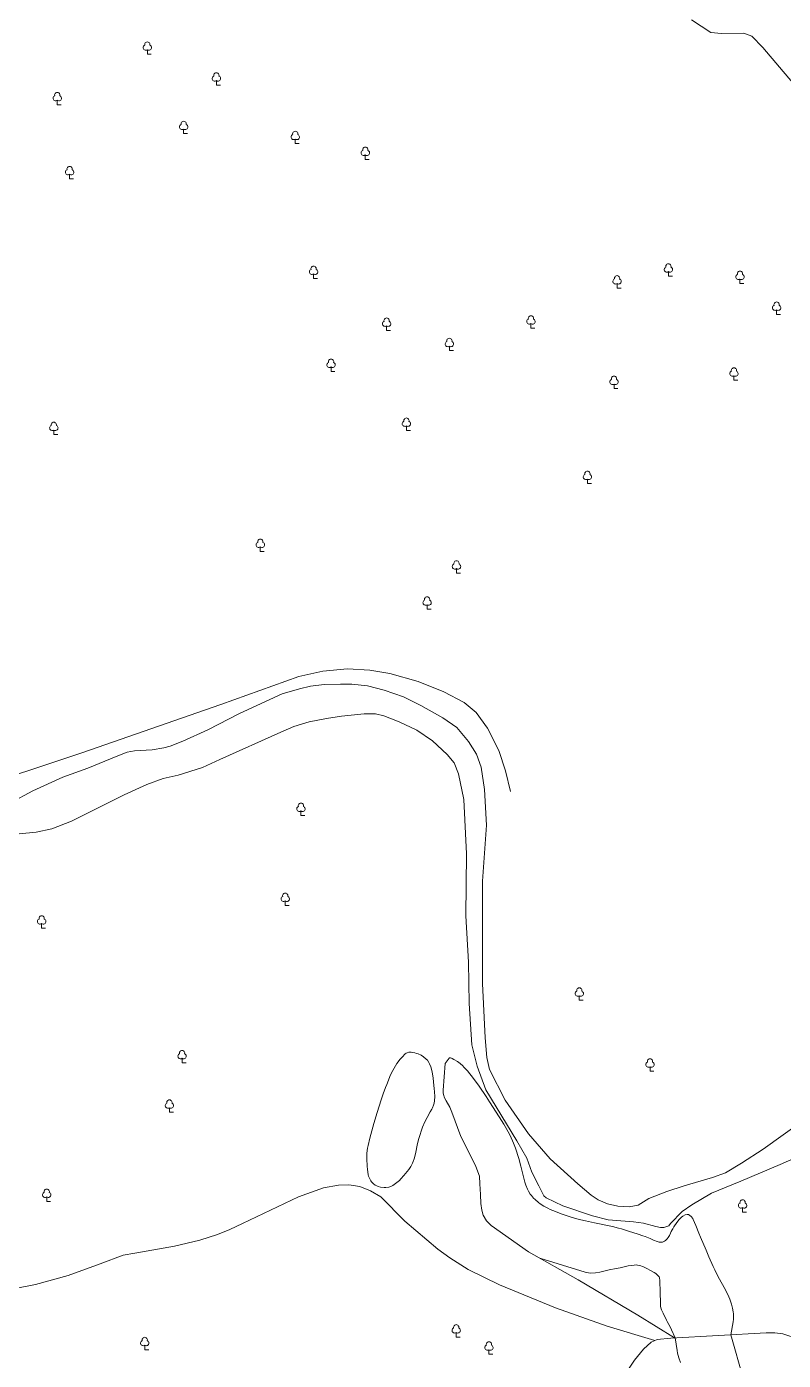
# Model space of a CAD drawing. Header units: millimetres. Extents: x 10 to 1007146, y 455139 to 1110758.
# Drawn here: x 503391.38 to 503401.4, y 555410.57 to 555428.24 of the extents above; entities that cross this region are included whole.
import ezdxf

# ---------------------------------------------------------------- set-up
doc = ezdxf.new("R2010")
doc.units = ezdxf.units.MM
doc.header["$LTSCALE"] = 10
for name, color, linetype, lineweight in [('OACCIDENT', 5, 'Continuous', 0), ('PISTE', 1, 'Continuous', 0), ('Varbre', 70, 'Continuous', 0), ('Vforet', 70, 'Continuous', 0)]:
    doc.layers.add(name, color=color, linetype=linetype, lineweight=lineweight)

# ---------------------------------------------------------------- blocks, each defined once
blk = doc.blocks.new('a_i_b_169')
at = {"layer": 'Varbre', "color": 70, "linetype": 'Continuous', "lineweight": 0, "flags": 128}
blk.add_lwpolyline([(186.542538, 0.000518), (0, 0), (0.000073, 213.192155)], dxfattribs=at)
at = {"layer": 'Varbre', "color": 70, "linetype": 'Continuous', "lineweight": 0}
for centre, radius, start, end in [((-74.071781, 313.257725), 124.498024, 111.637039, 306.510073), ((-0.000617, 461.873786), 124.403379, 344.52592, 195.330408), ((74.375888, 312.909383), 124.399708, 233.281948, 68.53724)]:
    blk.add_arc(centre, radius, start, end, dxfattribs=at)

msp = doc.modelspace()

# ---------------------------------------------------------------- linework, layer by layer
at = {"layer": 'OACCIDENT', "color": 0}
for points in [[(503391.164, 555417.955, 8.384), (503391.46, 555418.113, 8.376), (503391.86, 555418.293, 8.409), (503392.189, 555418.415, 8.4), (503392.565, 555418.569, 8.384), (503392.713, 555418.624, 8.376), (503392.808, 555418.641, 8.359), (503393.043, 555418.655, 8.351), (503393.198, 555418.683, 8.351), (503393.28, 555418.704, 8.351), (503393.447, 555418.771, 8.367), (503393.778, 555418.92, 8.384), (503394.2, 555419.136, 8.376), (503394.766, 555419.396, 8.367), (503394.992, 555419.466, 8.359), (503395.138, 555419.5, 8.342), (503395.319, 555419.52, 8.309), (503395.536, 555419.528, 8.276), (503395.687, 555419.524, 8.251), (503395.895, 555419.502, 8.235), (503396.115, 555419.445, 8.218), (503396.372, 555419.357, 8.202), (503396.602, 555419.244, 8.193), (503396.891, 555419.08, 8.177), (503397.078, 555418.95, 8.144), (503397.231, 555418.766, 8.102), (503397.338, 555418.598, 8.053), (503397.402, 555418.425, 8.011), (503397.447, 555418.129, 7.945), (503397.47, 555417.659, 7.846), (503397.417, 555416.918, 7.705), (503397.417, 555416.227, 7.622), (503397.417, 555415.562, 7.498), (503397.454, 555414.838, 7.407), (503397.474, 555414.58, 7.365), (503397.51, 555414.421, 7.34), (503397.721, 555414.013, 7.233), (503398.029, 555413.568, 7.158), (503398.316, 555413.235, 7.109), (503398.682, 555412.907, 7.059), (503398.859, 555412.756, 7.034), (503398.95, 555412.692, 7.017), (503399.076, 555412.642, 7.009), (503399.21, 555412.611, 7.009), (503399.363, 555412.6, 7.009), (503399.48, 555412.621, 7.009), (503399.623, 555412.711, 7.009), (503399.859, 555412.803, 7.017), (503400.091, 555412.878, 7.017), (503400.465, 555412.99, 7.001), (503400.637, 555413.052, 7.001), (503400.85, 555413.179, 7.017), (503401.139, 555413.367, 7.017), (503401.402, 555413.554, 7.026), (503401.68, 555413.755, 7.042)], [(503391.099, 555417.527, 8.144), (503391.504, 555417.564, 8.144), (503391.711, 555417.608, 8.144), (503391.973, 555417.712, 8.111), (503392.673, 555418.061, 8.069), (503392.97, 555418.198, 8.061), (503393.186, 555418.275, 8.053), (503393.387, 555418.322, 8.053), (503393.708, 555418.421, 8.069), (503393.94, 555418.526, 8.069), (503394.748, 555418.891, 8.077), (503394.919, 555418.966, 8.094), (503395.123, 555419.025, 8.094), (503395.35, 555419.07, 8.086), (503395.551, 555419.101, 8.077), (503395.852, 555419.132, 8.053), (503395.999, 555419.133, 8.053), (503396.112, 555419.108, 8.044), (503396.316, 555419.029, 8.028), (503396.55, 555418.915, 7.978), (503396.754, 555418.775, 7.953), (503396.95, 555418.594, 7.92), (503397.041, 555418.486, 7.895), (503397.1, 555418.339, 7.879), (503397.171, 555417.997, 7.804), (503397.208, 555417.276, 7.672), (503397.198, 555416.455, 7.547), (503397.234, 555415.844, 7.456), (503397.24, 555415.297, 7.365), (503397.278, 555414.747, 7.216), (503397.349, 555414.463, 7.183), (503397.464, 555414.151, 7.158), (503397.875, 555413.474, 7.084), (503398.005, 555413.245, 7.026), (503398.074, 555413.061, 7.009), (503398.163, 555412.879, 6.993), (503398.233, 555412.748, 6.993), (503398.264, 555412.72, 6.993), (503398.485, 555412.614, 6.959), (503398.876, 555412.48, 6.918), (503399.084, 555412.427, 6.918), (503399.42, 555412.402, 6.918), (503399.551, 555412.385, 6.91), (503399.715, 555412.34, 6.91), (503399.777, 555412.328, 6.91), (503399.822, 555412.329, 6.91), (503399.887, 555412.347, 6.91), (503399.911, 555412.38, 6.91), (503400.063, 555412.541, 6.885), (503400.192, 555412.626, 6.877), (503400.453, 555412.781, 6.86), (503400.84, 555412.942, 6.852), (503401.364, 555413.161, 6.835), (503401.585, 555413.259, 6.827)]]:
    msp.add_polyline3d(points, dxfattribs=at)
at = {"layer": 'PISTE', "color": 0}
for points in [[(503400.187, 555428.327, 8.671), (503400.442, 555428.161, 8.621), (503400.586, 555428.148, 8.587), (503400.881, 555428.153, 8.503), (503400.985, 555428.112, 8.47), (503401.131, 555427.963, 8.386)], [(503401.131, 555427.963, 8.339), (503401.698, 555427.294, 8.235)], [(503390.577, 555418.11, 8.437), (503392.111, 555418.616, 8.396), (503393.951, 555419.256, 8.354), (503394.986, 555419.629, 8.313), (503395.302, 555419.698, 8.292), (503395.63, 555419.73, 8.272), (503395.926, 555419.71, 8.251), (503396.189, 555419.669, 8.21), (503396.567, 555419.56, 8.168), (503396.908, 555419.425, 8.147), (503397.174, 555419.281, 8.106), (503397.334, 555419.152, 8.085), (503397.486, 555418.945, 8.044), (503397.637, 555418.646, 8.002), (503397.723, 555418.38, 7.94), (503397.791, 555418.104, 7.899)], [(503397.133, 555413.532, 6.839), (503397.271, 555413.255, 6.819), (503397.332, 555413.136, 6.808), (503397.378, 555413.006, 6.777), (503397.385, 555412.906, 6.746), (503397.39, 555412.763, 6.715), (503397.395, 555412.643, 6.694), (503397.408, 555412.558, 6.684), (503397.426, 555412.49, 6.663), (503397.472, 555412.415, 6.643), (503397.533, 555412.355, 6.632), (503398.028, 555412.003, 6.539), (503398.684, 555411.633, 6.477), (503399.476, 555411.164, 6.384), (503399.964, 555410.865, 6.274)], [(503391.247, 555411.525, 6.902), (503391.496, 555411.571, 6.912), (503391.927, 555411.69, 6.933), (503392.352, 555411.845, 6.933), (503392.658, 555411.961, 6.912), (503392.812, 555411.988, 6.881), (503393.338, 555412.081, 6.747), (503393.674, 555412.16, 6.695), (503393.906, 555412.235, 6.643), (503394.071, 555412.3, 6.622), (503394.24, 555412.381, 6.581), (503394.98, 555412.734, 6.498), (503395.31, 555412.853, 6.477), (503395.512, 555412.889, 6.457), (503395.647, 555412.891, 6.457), (503395.793, 555412.869, 6.446), (503395.935, 555412.813, 6.446), (503396.07, 555412.735, 6.446), (503396.391, 555412.412, 6.446), (503396.826, 555412.038, 6.426), (503396.984, 555411.925, 6.426), (503397.227, 555411.77, 6.405), (503397.644, 555411.568, 6.374), (503398.385, 555411.261, 6.333), (503399.071, 555411.021, 6.291), (503399.703, 555410.83, 6.249)], [(503402.626, 555410.506, 6.146), (503402.3, 555410.583, 6.197), (503401.601, 555410.851, 6.332), (503401.398, 555410.916, 6.373), (503401.293, 555410.932, 6.373), (503401.223, 555410.932, 6.373), (503401.178, 555410.931, 6.373), (503399.915, 555410.862, 6.27), (503399.731, 555410.843, 6.249), (503399.654, 555410.808, 6.249), (503399.55, 555410.714, 6.166), (503399.432, 555410.571, 6.104), (503399.291, 555410.359, 6.021)]]:
    msp.add_polyline3d(points, dxfattribs=at)
at = {"layer": 'Vforet', "color": 0}
for points in [[(503396.394, 555414.626, 7.034), (503396.352, 555414.585, 7.022), (503396.328, 555414.557, 7.015), (503396.284, 555414.499, 6.999), (503396.265, 555414.47, 6.991), (503396.231, 555414.409, 6.976), (503396.201, 555414.348, 6.96), (503396.15, 555414.221, 6.927), (503396.135, 555414.18, 6.915), (503396.104, 555414.099, 6.888), (503396.075, 555414.017, 6.857), (503396.021, 555413.853, 6.794), (503395.977, 555413.707, 6.739), (503395.926, 555413.512, 6.664), (503395.902, 555413.414, 6.628), (503395.896, 555413.38, 6.618), (503395.888, 555413.31, 6.601), (503395.887, 555413.237, 6.589), (503395.891, 555413.141, 6.573), (503395.895, 555413.094, 6.562), (503395.898, 555413.064, 6.553), (503395.904, 555413.027, 6.537), (503395.909, 555413.009, 6.529), (503395.924, 555412.97, 6.509), (503395.94, 555412.944, 6.498), (503395.949, 555412.932, 6.493), (503395.966, 555412.913, 6.488), (503395.976, 555412.904, 6.485), (503395.998, 555412.888, 6.483), (503396.02, 555412.877, 6.482), (503396.036, 555412.871, 6.483), (503396.067, 555412.863, 6.488), (503396.115, 555412.857, 6.497), (503396.14, 555412.858, 6.502), (503396.176, 555412.863, 6.51), (503396.212, 555412.875, 6.517), (503396.229, 555412.884, 6.521), (503396.285, 555412.923, 6.535), (503396.317, 555412.951, 6.544), (503396.338, 555412.971, 6.55), (503396.377, 555413.016, 6.562), (503396.441, 555413.095, 6.583), (503396.469, 555413.136, 6.594), (503396.493, 555413.18, 6.606), (503396.502, 555413.202, 6.612), (503396.513, 555413.236, 6.622), (503396.53, 555413.303, 6.645), (503396.557, 555413.438, 6.696), (503396.575, 555413.505, 6.72), (503396.625, 555413.656, 6.769), (503396.655, 555413.727, 6.794), (503396.684, 555413.784, 6.815), (503396.726, 555413.859, 6.845), (503396.746, 555413.897, 6.86), (503396.755, 555413.914, 6.869), (503396.771, 555413.95, 6.888), (503396.779, 555413.976, 6.902), (503396.784, 555414.004, 6.913), (503396.787, 555414.062, 6.933), (503396.784, 555414.124, 6.95), (503396.78, 555414.167, 6.96), (503396.77, 555414.251, 6.976), (503396.763, 555414.309, 6.982), (503396.75, 555414.387, 6.986), (503396.742, 555414.426, 6.993), (503396.734, 555414.456, 7.001), (503396.718, 555414.494, 7.012), (503396.708, 555414.513, 7.018), (503396.688, 555414.542, 7.026), (503396.673, 555414.559, 7.032), (503396.637, 555414.59, 7.043), (503396.606, 555414.609, 7.052), (503396.564, 555414.627, 7.064), (503396.542, 555414.634, 7.067), (503396.521, 555414.641, 7.067), (503396.491, 555414.647, 7.063), (503396.475, 555414.649, 7.059), (503396.441, 555414.648, 7.049), (503396.419, 555414.642, 7.042), (503396.408, 555414.637, 7.039), (503396.394, 555414.626, 7.034)], [(503397.133, 555413.532, 6.839), (503397.013, 555413.856, 6.927), (503397.005, 555413.878, 6.932), (503396.984, 555413.92, 6.941), (503396.937, 555414.004, 6.954), (503396.917, 555414.047, 6.96), (503396.902, 555414.091, 6.966), (503396.899, 555414.113, 6.97), (503396.898, 555414.147, 6.976), (503396.923, 555414.502, 7.051), (503396.975, 555414.569, 7.084), (503396.979, 555414.573, 7.087), (503396.987, 555414.576, 7.094), (503396.996, 555414.576, 7.103), (503397.009, 555414.571, 7.114), (503397.015, 555414.568, 7.117), (503397.038, 555414.554, 7.126), (503397.086, 555414.525, 7.14), (503397.121, 555414.499, 7.146), (503397.156, 555414.47, 7.149), (503397.172, 555414.453, 7.15), (503397.218, 555414.403, 7.152), (503397.3, 555414.302, 7.156), (503397.374, 555414.201, 7.158), (503397.466, 555414.063, 7.155), (503397.512, 555413.992, 7.15), (503397.64, 555413.795, 7.131), (503397.7, 555413.696, 7.116), (503397.757, 555413.596, 7.096), (503397.783, 555413.544, 7.084), (503397.828, 555413.445, 7.057), (503397.854, 555413.378, 7.038), (503397.9, 555413.241, 7.001), (503397.928, 555413.138, 6.975), (503397.96, 555412.999, 6.941), (503397.979, 555412.929, 6.927), (503397.992, 555412.888, 6.921), (503398.014, 555412.835, 6.92), (503398.027, 555412.809, 6.921), (503398.051, 555412.77, 6.92), (503398.066, 555412.751, 6.918), (503398.096, 555412.717, 6.914), (503398.117, 555412.696, 6.912), (503398.161, 555412.658, 6.906), (503398.184, 555412.641, 6.903), (503398.232, 555412.61, 6.897), (503398.282, 555412.583, 6.891), (503398.316, 555412.567, 6.886), (503398.386, 555412.538, 6.877), (503398.459, 555412.51, 6.865), (503398.608, 555412.46, 6.836), (503398.684, 555412.438, 6.824), (503398.722, 555412.428, 6.819), (503398.782, 555412.414, 6.814), (503398.902, 555412.389, 6.811), (503399.143, 555412.34, 6.815), (503399.222, 555412.32, 6.813), (503399.261, 555412.309, 6.811), (503399.355, 555412.28, 6.801), (503399.479, 555412.239, 6.785), (503399.541, 555412.218, 6.778), (503399.573, 555412.206, 6.775), (503399.638, 555412.18, 6.771), (503399.685, 555412.16, 6.771), (503399.733, 555412.142, 6.774), (503399.757, 555412.134, 6.778), (503399.773, 555412.131, 6.782), (503399.783, 555412.131, 6.786), (503399.803, 555412.134, 6.796), (503399.831, 555412.147, 6.816), (503399.842, 555412.156, 6.825), (503399.864, 555412.177, 6.842), (503399.878, 555412.195, 6.852), (503399.894, 555412.22, 6.863), (503399.91, 555412.254, 6.877), (503399.918, 555412.272, 6.882), (503399.931, 555412.297, 6.886), (503399.938, 555412.31, 6.885), (503399.955, 555412.337, 6.881), (503399.992, 555412.392, 6.869), (503400.025, 555412.432, 6.86), (503400.057, 555412.463, 6.856), (503400.074, 555412.477, 6.853), (503400.102, 555412.493, 6.85), (503400.128, 555412.501, 6.846), (503400.14, 555412.5, 6.844), (503400.149, 555412.498, 6.842), (503400.167, 555412.488, 6.836), (503400.185, 555412.472, 6.83), (503400.204, 555412.447, 6.822), (503400.211, 555412.433, 6.819), (503400.244, 555412.355, 6.807), (503400.284, 555412.251, 6.795), (503400.305, 555412.201, 6.786), (503400.38, 555412.026, 6.744), (503400.418, 555411.939, 6.72), (503400.475, 555411.81, 6.678), (503400.497, 555411.764, 6.662), (503400.542, 555411.675, 6.629), (503400.636, 555411.499, 6.562), (503400.68, 555411.407, 6.529), (503400.694, 555411.376, 6.519), (503400.717, 555411.311, 6.5), (503400.731, 555411.26, 6.487), (503400.74, 555411.21, 6.472), (503400.743, 555411.184, 6.465), (503400.745, 555411.135, 6.448), (503400.744, 555411.111, 6.438), (503400.74, 555411.075, 6.421), (503400.709, 555410.906, 6.335), (503400.87, 555410.329, 6.12)], [(503400.042, 555410.54, 6.154), (503400.019, 555410.601, 6.177), (503400.002, 555410.663, 6.196), (503399.997, 555410.696, 6.203), (503399.973, 555410.865, 6.236), (503399.923, 555410.973, 6.336), (503399.903, 555411.013, 6.367), (503399.887, 555411.042, 6.385), (503399.865, 555411.081, 6.403), (503399.855, 555411.101, 6.41), (503399.81, 555411.19, 6.432), (503399.789, 555411.237, 6.443), (503399.784, 555411.251, 6.447), (503399.778, 555411.279, 6.453), (503399.777, 555411.308, 6.46), (503399.777, 555411.364, 6.476), (503399.774, 555411.432, 6.502), (503399.771, 555411.522, 6.541), (503399.77, 555411.566, 6.559), (503399.766, 555411.627, 6.582), (503399.762, 555411.658, 6.592), (503399.757, 555411.672, 6.598), (503399.752, 555411.681, 6.601), (503399.739, 555411.697, 6.608), (503399.714, 555411.718, 6.616), (503399.694, 555411.73, 6.621), (503399.652, 555411.754, 6.625), (503399.586, 555411.79, 6.625), (503399.553, 555411.805, 6.623), (503399.504, 555411.823, 6.618), (503399.47, 555411.83, 6.614), (503399.453, 555411.831, 6.612), (503399.428, 555411.83, 6.609), (503399.348, 555411.818, 6.598), (503399.242, 555411.794, 6.582), (503399.188, 555411.784, 6.576), (503399.097, 555411.765, 6.566), (503398.975, 555411.735, 6.555), (503398.914, 555411.725, 6.55), (503398.853, 555411.722, 6.546), (503398.823, 555411.725, 6.544), (503398.779, 555411.734, 6.543), (503398.178, 555411.919, 6.525)]]:
    msp.add_polyline3d(points, dxfattribs=at)

# ---------------------------------------------------------------- block references
at = {"layer": 'Varbre', "color": 0, "linetype": 'Continuous', "lineweight": 0, "xscale": 0.0002798416111016025, "yscale": 0.0002798416111016025, "zscale": 0.0002798416111016025, "rotation": 0.004378200956779001}
for p in [(503392.978, 555427.872, 9.638), (503393.893, 555427.463, 9.514), (503391.785, 555427.203, 9.655), (503393.459, 555426.821, 9.522), (503394.938, 555426.688, 9.332), (503395.866, 555426.478, 9.241), (503391.948, 555426.222, 9.614), (503395.18, 555424.902, 9.108), (503399.882, 555424.932, 8.611), (503399.202, 555424.775, 8.744), (503400.83, 555424.834, 8.438), (503401.315, 555424.426, 8.272), (503396.148, 555424.214, 8.976), (503398.06, 555424.244, 8.819), (503396.98, 555423.945, 8.901), (503395.412, 555423.669, 8.959), (503399.161, 555423.443, 8.496), (503400.75, 555423.553, 8.272), (503391.739, 555422.833, 9.332), (503396.411, 555422.889, 8.678), (503398.809, 555422.184, 8.355), (503394.475, 555421.285, 8.645), (503397.074, 555420.997, 8.322), (503396.685, 555420.519, 8.289), (503395.013, 555417.786, 7.85), (503394.805, 555416.594, 7.667), (503391.578, 555416.294, 7.916), (503398.701, 555415.338, 7.46), (503393.439, 555414.509, 7.378), (503399.638, 555414.398, 7.295), (503393.271, 555413.854, 7.253), (503391.645, 555412.673, 7.055), (503400.864, 555412.531, 6.781), (503392.944, 555410.708, 6.392), (503397.07, 555410.876, 6.102), (503397.504, 555410.648, 6.077)]:
    msp.add_blockref('a_i_b_169', p, dxfattribs=at)

doc.saveas('drawing.dxf')
